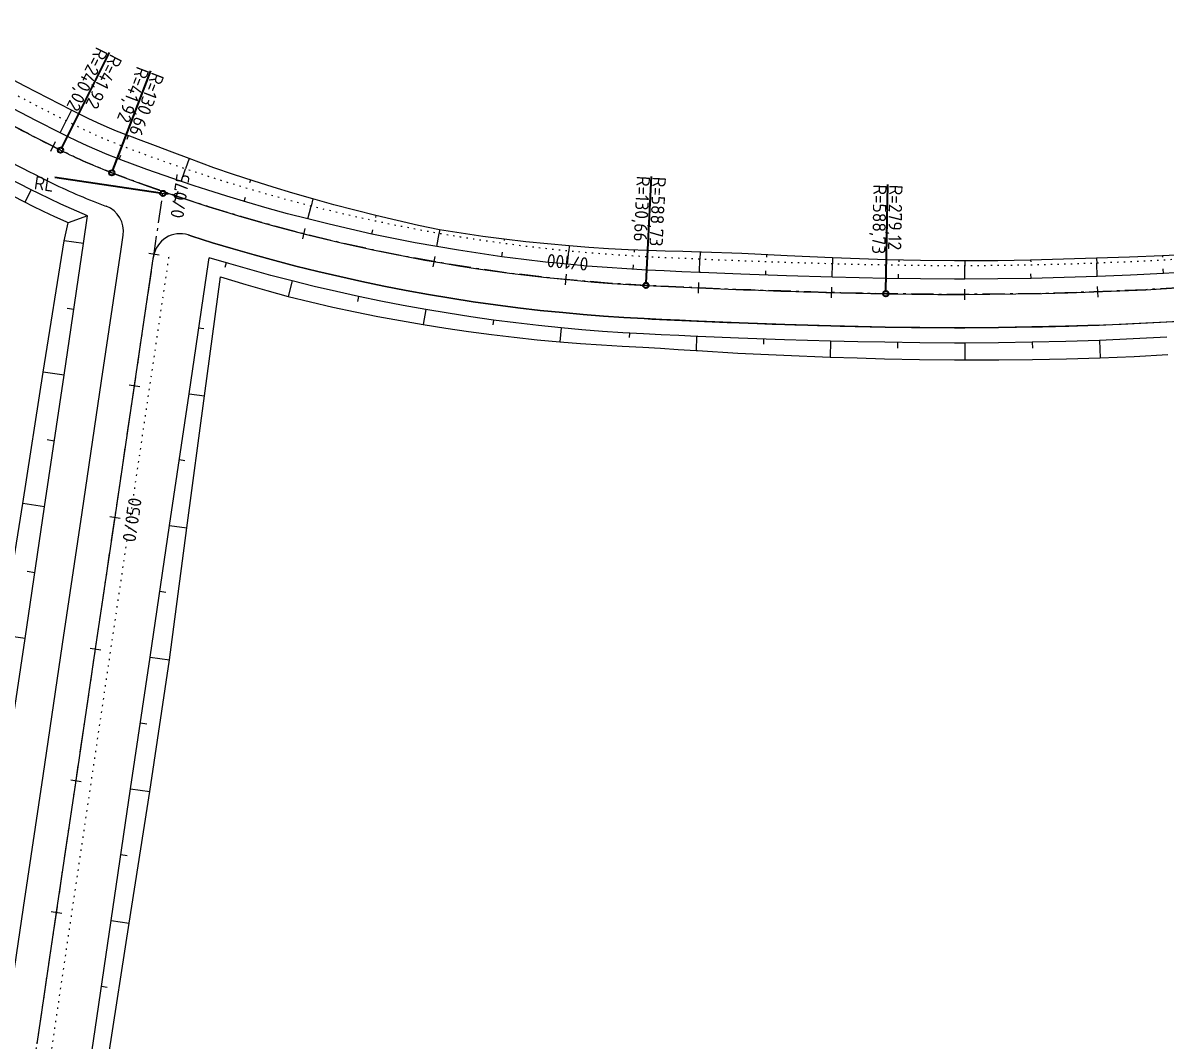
# Model space of a CAD drawing. Header units: metres. Extents: x 117388 to 123031, y 6148214 to 6150604.
# Drawn here: x 119645.3 to 119731.3, y 6148339.9 to 6148416.4 of the extents above; entities that cross this region are included whole.
import ezdxf
from ezdxf.enums import TextEntityAlignment as Align

# ---------------------------------------------------------------- set-up
doc = ezdxf.new("R2010")
doc.units = ezdxf.units.M
doc.header["$LTSCALE"] = 0.4
doc.linetypes.add('AA_DOT_2', pattern=[1.25, 0.25, -1])
doc.linetypes.add('BH90-VAGMITT', pattern=[6.7, 4.2, -1, 0.5, -1])
for name, color, linetype in [('02_dib', 1, 'AA_DOT_2'), ('05_MAGASIN2', 4, 'CONTINUOUS'), ('05_slänt', 4, 'CONTINUOUS'), ('05_stödremsa', 4, 'CONTINUOUS'), ('M-31-Centrumlinje', 1, 'BH90-VAGMITT'), ('M-312A', 3, 'CONTINUOUS'), ('M-32-Sektionering_markering', 3, 'CONTINUOUS'), ('M-32-Sektionering_text', 1, 'CONTINUOUS'), ('M-32-TP_text', 1, 'CONTINUOUS')]:
    doc.layers.add(name, color=color, linetype=linetype)
doc.layers.add('M-32-TP_markering', color=3, linetype='CONTINUOUS', lineweight=35)
doc.styles.add('ISO35', font='ISO3098', dxfattribs={"height": 3.5})
doc.styles.add('ISO50', font='ISO3098', dxfattribs={"height": 5})

msp = doc.modelspace()

# ---------------------------------------------------------------- linework, layer by layer
at = {"layer": '02_dib', "flags": 128}
for points in [[(119785.013, 6148406.667), (119775.222, 6148404.638), (119773.532, 6148404.287), (119771.843, 6148403.937), (119769.72, 6148403.506), (119767.594, 6148403.091), (119765.464, 6148402.693), (119763.022, 6148402.257), (119760.576, 6148401.844), (119758.126, 6148401.452), (119755.673, 6148401.082), (119753.217, 6148400.735), (119750.758, 6148400.409), (119748.296, 6148400.105), (119745.831, 6148399.824), (119744.243, 6148399.654), (119742.653, 6148399.493), (119740.42, 6148399.284), (119738.186, 6148399.092), (119735.95, 6148398.918), (119733.475, 6148398.747), (119730.999, 6148398.598), (119728.521, 6148398.472), (119726.043, 6148398.367), (119723.564, 6148398.285), (119721.084, 6148398.225), (119718.603, 6148398.187), (119716.122, 6148398.172), (119715.358, 6148398.171), (119712.798, 6148398.186), (119710.238, 6148398.224), (119708.211, 6148398.266), (119706.184, 6148398.316), (119702.763, 6148398.417), (119699.343, 6148398.537), (119696.327, 6148398.659), (119696.227, 6148398.664), (119694.91, 6148398.722), (119693.593, 6148398.784), (119692.276, 6148398.848), (119690.795, 6148398.931), (119689.316, 6148399.031), (119687.838, 6148399.148), (119686.361, 6148399.282), (119684.731, 6148399.45), (119683.103, 6148399.638), (119681.477, 6148399.848), (119679.854, 6148400.078), (119678.234, 6148400.329), (119676.617, 6148400.6), (119675.004, 6148400.892), (119673.395, 6148401.205), (119671.79, 6148401.538), (119670.189, 6148401.892), (119668.593, 6148402.266), (119667.002, 6148402.66), (119665.485, 6148403.056), (119663.973, 6148403.471), (119662.467, 6148403.904), (119660.965, 6148404.355), (119659.469, 6148404.825), (119658.52, 6148405.133), (119657.573, 6148405.449), (119656.286, 6148405.891), (119655.004, 6148406.347), (119653.727, 6148406.817), (119653.263, 6148406.991), (119652.798, 6148407.168), (119652.055, 6148407.461), (119651.318, 6148407.769), (119650.587, 6148408.091), (119649.863, 6148408.428), (119649.146, 6148408.78), (119648.589, 6148409.061), (119646.824, 6148409.963), (119645.067, 6148410.88), (119643.317, 6148411.812), (119641.576, 6148412.758), (119639.842, 6148413.719), (119638.009, 6148414.756), (119636.185, 6148415.808), (119634.971, 6148416.527), (119633.766, 6148417.26), (119632.57, 6148418.008), (119631.384, 6148418.772), (119630.215, 6148419.545), (119629.055, 6148420.333), (119627.906, 6148421.135), (119626.766, 6148421.951), (119625.637, 6148422.782), (119624.518, 6148423.626), (119623.41, 6148424.485), (119622.313, 6148425.357), (119621.227, 6148426.243), (119620.151, 6148427.142), (119619.087, 6148428.055), (119618.035, 6148428.98), (119616.994, 6148429.919), (119615.965, 6148430.871), (119614.948, 6148431.836), (119613.943, 6148432.813), (119612.95, 6148433.802), (119611.969, 6148434.804), (119611.001, 6148435.818), (119610.046, 6148436.844), (119609.104, 6148437.882), (119608.027, 6148439.101), (119606.968, 6148440.335), (119605.927, 6148441.584), (119604.904, 6148442.849), (119604.231, 6148443.706), (119603.571, 6148444.574), (119602.924, 6148445.452), (119602.18, 6148446.498), (119601.456, 6148447.557), (119600.751, 6148448.628), (119600.065, 6148449.712), (119599.398, 6148450.809), (119598.752, 6148451.917), (119598.26, 6148452.793), (119597.78, 6148453.676), (119597.187, 6148454.81), (119596.614, 6148455.954), (119596.062, 6148457.109), (119595.531, 6148458.274), (119595.021, 6148459.448), (119594.532, 6148460.63), (119594.065, 6148461.822), (119593.802, 6148462.521), (119593.39, 6148463.663), (119592.998, 6148464.811), (119592.626, 6148465.966), (119592.274, 6148467.127), (119591.941, 6148468.294), (119591.628, 6148469.466), (119591.335, 6148470.644), (119591.063, 6148471.826), (119590.81, 6148473.013), (119590.578, 6148474.204), (119590.366, 6148475.398), (119590.175, 6148476.597), (119590.004, 6148477.798), (119589.853, 6148479.002), (119589.723, 6148480.208), (119589.614, 6148481.416), (119589.525, 6148482.627), (119589.457, 6148483.838), (119589.409, 6148485.05), (119589.382, 6148486.263), (119589.376, 6148487.477), (119589.39, 6148488.69), (119589.426, 6148489.903), (119589.481, 6148491.115), (119589.558, 6148492.326), (119589.655, 6148493.535), (119589.773, 6148494.743), (119589.911, 6148495.948), (119590.07, 6148497.151), (119590.249, 6148498.351), (119590.449, 6148499.548), (119590.669, 6148500.741), (119590.905, 6148501.91), (119591.16, 6148503.075), (119591.435, 6148504.235), (119591.73, 6148505.39), (119592.044, 6148506.541), (119592.376, 6148507.685), (119592.754, 6148508.905), (119593.154, 6148510.117), (119593.628, 6148511.236), (119594.12, 6148512.345), (119594.631, 6148513.445), (119595.16, 6148514.534), (119595.708, 6148515.614), (119596.273, 6148516.682), (119596.855, 6148517.739), (119597.455, 6148518.785), (119597.932, 6148519.893), (119598.428, 6148520.993), (119598.943, 6148522.086), (119599.478, 6148523.172), (119600.032, 6148524.249), (119600.605, 6148525.317), (119601.197, 6148526.377), (119601.807, 6148527.428), (119602.509, 6148528.435), (119603.227, 6148529.429), (119603.963, 6148530.411), (119604.716, 6148531.38), (119605.485, 6148532.336), (119606.247, 6148533.251), (119607.024, 6148534.153), (119607.816, 6148535.042), (119608.638, 6148535.934), (119609.476, 6148536.812), (119610.328, 6148537.676), (119611.195, 6148538.525), (119612.076, 6148539.359), (119612.972, 6148540.178), (119613.881, 6148540.981), (119614.804, 6148541.769), (119615.74, 6148542.541), (119616.689, 6148543.297), (119617.65, 6148544.037), (119618.625, 6148544.76), (119619.611, 6148545.466), (119620.61, 6148546.156), (119621.619, 6148546.828), (119622.641, 6148547.484), (119623.677, 6148548.114), (119624.724, 6148548.727), (119625.781, 6148549.322), (119626.848, 6148549.899), (119627.925, 6148550.458), (119629.01, 6148550.998), (119630.105, 6148551.519), (119631.208, 6148552.022), (119632.257, 6148552.504), (119633.313, 6148552.97), (119634.378, 6148553.418), (119635.449, 6148553.85), (119636.1, 6148554.091), (119636.753, 6148554.327), (119640.343, 6148555.601), (119645.649, 6148557.485), (119649.767, 6148558.947), (119650.389, 6148559.168), (119650.955, 6148559.35), (119651.528, 6148559.514), (119652.105, 6148559.658), (119652.686, 6148559.782), (119653.271, 6148559.888), (119653.859, 6148559.973), (119654.449, 6148560.039), (119655.041, 6148560.085), (119655.633, 6148560.111), (119656.226, 6148560.118), (119656.819, 6148560.105), (119657.41, 6148560.072), (119658, 6148560.019), (119660.323, 6148559.627)], [(119646.132, 6148329.971), (119647.549, 6148339.54), (119649.013, 6148349.432), (119650.477, 6148359.324), (119651.942, 6148369.216), (119653.406, 6148379.109), (119654.871, 6148389.001), (119656.335, 6148398.893), (119656.335, 6148398.893)]]:
    msp.add_lwpolyline(points, dxfattribs=at)
at = {"layer": '05_MAGASIN2'}
for p, q in [((119649, 6148409.874), (119648.589, 6148409.061)), ((119648.137, 6148408.169), (119648.589, 6148409.061)), ((119653.265, 6148407.952), (119653.159, 6148407.672)), ((119652.589, 6148406.177), (119652.708, 6148406.489)), ((119657.841, 6148406.243), (119657.573, 6148405.449)), ((119657.253, 6148404.502), (119657.573, 6148405.449)), ((119662.452, 6148404.61), (119662.388, 6148404.395)), ((119645.969, 6148403.886), (119645.496, 6148402.951)), ((119661.977, 6148403.005), (119662.072, 6148403.325)), ((119666.756, 6148401.691), (119667.002, 6148402.66)), ((119667.139, 6148403.199), (119667.002, 6148402.66)), ((119671.877, 6148401.944), (119671.848, 6148401.809)), ((119671.581, 6148400.56), (119671.65, 6148400.886)), ((119676.664, 6148400.87), (119676.617, 6148400.6)), ((119649.905, 6148399.845), (119648.449, 6148400.061)), ((119676.445, 6148399.615), (119676.617, 6148400.6)), ((119681.521, 6148400.173), (119681.506, 6148400.065)), ((119681.343, 6148398.857), (119681.387, 6148399.187)), ((119686.265, 6148398.286), (119686.361, 6148399.282)), ((119686.398, 6148399.663), (119686.361, 6148399.282)), ((119691.291, 6148399.358), (119691.282, 6148399.207)), ((119696.25, 6148399.206), (119696.227, 6148398.664)), ((119660.616, 6148398.402), (119660.51, 6148398.043)), ((119696.184, 6148397.665), (119696.227, 6148398.664)), ((119701.224, 6148399.004), (119701.217, 6148398.826)), ((119706.158, 6148397.317), (119706.184, 6148398.316)), ((119706.196, 6148398.764), (119706.184, 6148398.316)), ((119711.168, 6148398.609), (119711.165, 6148398.475)), ((119716.122, 6148398.536), (119716.122, 6148398.172)), ((119721.076, 6148398.599), (119721.079, 6148398.474)), ((119726.028, 6148398.751), (119726.043, 6148398.367)), ((119726.08, 6148397.368), (119726.043, 6148398.367)), ((119730.981, 6148398.926), (119730.987, 6148398.816)), ((119691.206, 6148397.905), (119691.226, 6148398.238)), ((119701.17, 6148397.469), (119701.182, 6148397.803)), ((119711.145, 6148397.207), (119711.15, 6148397.541)), ((119716.124, 6148397.172), (119716.122, 6148398.172)), ((119721.103, 6148397.225), (119721.097, 6148397.559)), ((119731.054, 6148397.6), (119731.036, 6148397.933)), ((119665.571, 6148397.039), (119665.273, 6148395.869)), ((119670.575, 6148395.867), (119670.493, 6148395.482)), ((119649.173, 6148394.899), (119648.667, 6148394.974)), ((119675.62, 6148394.887), (119675.422, 6148393.752)), ((119680.699, 6148394.1), (119680.65, 6148393.735)), ((119658.571, 6148393.508), (119658.933, 6148393.454)), ((119685.804, 6148393.509), (119685.702, 6148392.455)), ((119690.928, 6148393.113), (119690.909, 6148392.78)), ((119695.976, 6148392.869), (119695.93, 6148391.809)), ((119701.003, 6148392.672), (119700.99, 6148392.291)), ((119706.031, 6148392.518), (119706, 6148391.31)), ((119711.068, 6148392.408), (119711.061, 6148391.995)), ((119716.133, 6148392.372), (119716.135, 6148391.113)), ((119721.198, 6148392.426), (119721.206, 6148391.995)), ((119726.261, 6148392.571), (119726.311, 6148391.246)), ((119648.441, 6148389.953), (119646.863, 6148390.186)), ((119657.838, 6148388.562), (119658.985, 6148388.392)), ((119647.709, 6148385.007), (119647.174, 6148385.086)), ((119657.106, 6148383.615), (119657.514, 6148383.555)), ((119646.976, 6148380.061), (119645.348, 6148380.302)), ((119656.374, 6148378.669), (119657.673, 6148378.477)), ((119646.244, 6148375.114), (119645.679, 6148375.198)), ((119655.642, 6148373.723), (119656.1, 6148373.655)), ((119645.512, 6148370.168), (119643.752, 6148370.429)), ((119654.91, 6148368.777), (119656.361, 6148368.562)), ((119654.177, 6148363.831), (119654.659, 6148363.76)), ((119653.445, 6148358.885), (119654.882, 6148358.672)), ((119652.713, 6148353.939), (119653.177, 6148353.87)), ((119651.981, 6148348.993), (119653.329, 6148348.793)), ((119651.248, 6148344.047), (119651.688, 6148343.982))]:
    msp.add_line(p, q, dxfattribs=at)
at = {"layer": '05_slänt'}
msp.add_line((119650.212, 6148401.917), (119648.741, 6148401.409), dxfattribs=at)
at = {"layer": '05_slänt', "flags": 128}
for points in [[(119733.456, 6148399.046), (119730.981, 6148398.926), (119728.505, 6148398.827), (119726.028, 6148398.751), (119723.553, 6148398.664), (119721.076, 6148398.599), (119718.599, 6148398.557), (119716.122, 6148398.536), (119715.359, 6148398.54), (119712.802, 6148398.575), (119710.246, 6148398.633), (119708.221, 6148398.695), (119706.196, 6148398.764), (119702.78, 6148398.924), (119699.365, 6148399.105), (119696.35, 6148399.202), (119696.25, 6148399.206), (119694.933, 6148399.241), (119693.616, 6148399.278), (119692.299, 6148399.319), (119690.823, 6148399.379), (119689.347, 6148399.457), (119687.872, 6148399.551), (119686.398, 6148399.663), (119684.77, 6148399.812), (119683.145, 6148399.982), (119681.521, 6148400.173), (119679.899, 6148400.385), (119678.28, 6148400.617), (119676.664, 6148400.87), (119675.063, 6148401.208), (119673.468, 6148401.566), (119671.877, 6148401.944), (119670.292, 6148402.342), (119668.713, 6148402.76), (119667.139, 6148403.199), (119665.639, 6148403.629), (119664.144, 6148404.078), (119662.655, 6148404.545), (119661.173, 6148405.029), (119659.696, 6148405.532), (119658.767, 6148405.884), (119657.841, 6148406.243), (119656.57, 6148406.703), (119655.304, 6148407.176), (119654.044, 6148407.663), (119653.581, 6148407.834), (119653.119, 6148408.007), (119652.393, 6148408.294), (119651.674, 6148408.597), (119650.96, 6148408.913), (119650.253, 6148409.244), (119649.553, 6148409.589), (119649, 6148409.874), (119647.239, 6148410.766), (119645.484, 6148411.673), (119643.738, 6148412.594)], [(119643.752, 6148370.429), (119645.348, 6148380.302), (119646.863, 6148390.186), (119648.449, 6148400.061), (119648.741, 6148401.409), (119648.611, 6148401.464), (119647.756, 6148401.845), (119646.908, 6148402.243), (119646.068, 6148402.658), (119645.496, 6148402.951), (119643.686, 6148403.89)], [(119651.804, 6148338.91), (119653.329, 6148348.793), (119654.882, 6148358.672), (119656.361, 6148368.562), (119657.673, 6148378.477), (119658.985, 6148388.392), (119660.2, 6148397.353), (119662.094, 6148396.775), (119663.681, 6148396.312), (119665.273, 6148395.869), (119666.953, 6148395.462), (119668.638, 6148395.077), (119670.328, 6148394.713), (119672.022, 6148394.371), (119673.72, 6148394.051), (119675.422, 6148393.752), (119677.129, 6148393.481), (119678.838, 6148393.232), (119680.551, 6148393.005), (119682.266, 6148392.8), (119683.983, 6148392.616), (119685.702, 6148392.455), (119687.259, 6148392.332), (119688.817, 6148392.227), (119690.376, 6148392.14), (119691.936, 6148392.071), (119693.267, 6148391.981), (119694.598, 6148391.894), (119695.93, 6148391.809), (119696.03, 6148391.802), (119699.08, 6148391.621), (119702.539, 6148391.455), (119706, 6148391.31), (119708.051, 6148391.247), (119710.102, 6148391.192), (119712.726, 6148391.141), (119715.352, 6148391.115), (119716.135, 6148391.113), (119718.679, 6148391.112), (119721.223, 6148391.134), (119723.767, 6148391.179), (119726.311, 6148391.246), (119728.853, 6148391.369), (119731.393, 6148391.514)]]:
    msp.add_lwpolyline(points, dxfattribs=at)
at = {"layer": '05_stödremsa', "flags": 128}
for points in [[(119733.54, 6148397.749), (119731.054, 6148397.6), (119728.568, 6148397.473), (119726.08, 6148397.368), (119723.592, 6148397.286), (119721.103, 6148397.225), (119718.614, 6148397.187), (119716.123, 6148397.172), (119715.359, 6148397.171), (119712.788, 6148397.186), (119710.217, 6148397.224), (119708.188, 6148397.267), (119706.159, 6148397.317), (119702.731, 6148397.417), (119699.305, 6148397.537), (119696.282, 6148397.66), (119696.184, 6148397.665), (119694.864, 6148397.723), (119693.545, 6148397.785), (119692.228, 6148397.849), (119690.734, 6148397.933), (119689.243, 6148398.034), (119687.753, 6148398.151), (119686.266, 6148398.286), (119684.622, 6148398.456), (119682.981, 6148398.646), (119681.343, 6148398.857), (119679.707, 6148399.089), (119678.074, 6148399.342), (119676.445, 6148399.615), (119674.82, 6148399.91), (119673.198, 6148400.225), (119671.581, 6148400.56), (119669.967, 6148400.917), (119668.359, 6148401.294), (119666.755, 6148401.691), (119665.227, 6148402.09), (119663.703, 6148402.508), (119662.185, 6148402.944), (119660.672, 6148403.399), (119659.163, 6148403.873), (119658.207, 6148404.183), (119657.254, 6148404.501), (119655.956, 6148404.947), (119654.664, 6148405.407), (119653.376, 6148405.881), (119652.909, 6148406.056), (119652.445, 6148406.233), (119651.679, 6148406.534), (119650.924, 6148406.85), (119650.174, 6148407.18), (119649.432, 6148407.526), (119648.693, 6148407.888), (119648.138, 6148408.168), (119646.365, 6148409.075), (119644.6, 6148409.996)], [(119644.048, 6148360.276), (119645.512, 6148370.168), (119646.976, 6148380.061), (119648.441, 6148389.953), (119649.905, 6148399.845), (119650.212, 6148401.917), (119648.192, 6148402.809), (119647.363, 6148403.195), (119646.545, 6148403.596), (119645.968, 6148403.887), (119644.162, 6148404.81)], [(119649.784, 6148334.154), (119650.516, 6148339.101), (119651.981, 6148348.993), (119653.445, 6148358.885), (119654.91, 6148368.777), (119656.374, 6148378.669), (119657.838, 6148388.562), (119659.303, 6148398.454), (119659.352, 6148398.784)], [(119731.321, 6148392.807), (119728.792, 6148392.678), (119726.261, 6148392.571), (119723.73, 6148392.487), (119721.198, 6148392.426), (119718.665, 6148392.388), (119716.134, 6148392.372), (119715.351, 6148392.371), (119712.739, 6148392.386), (119710.127, 6148392.425), (119708.078, 6148392.468), (119706.031, 6148392.518), (119702.577, 6148392.62), (119699.123, 6148392.741), (119696.077, 6148392.865), (119695.975, 6148392.869), (119694.646, 6148392.928), (119693.315, 6148392.99), (119691.983, 6148393.056), (119690.438, 6148393.142), (119688.892, 6148393.246), (119687.347, 6148393.369), (119685.804, 6148393.509), (119684.1, 6148393.684), (119682.398, 6148393.881), (119680.699, 6148394.1), (119679.003, 6148394.341), (119677.31, 6148394.603), (119675.62, 6148394.887), (119673.934, 6148395.192), (119672.253, 6148395.519), (119670.575, 6148395.867), (119668.902, 6148396.236), (119667.234, 6148396.627), (119665.571, 6148397.039), (119663.986, 6148397.453), (119662.406, 6148397.887), (119660.831, 6148398.339), (119659.352, 6148398.784)]]:
    msp.add_lwpolyline(points, dxfattribs=at)
at = {"layer": 'M-31-Centrumlinje', "flags": 128}
for points in [[(119785.45, 6148404.562), (119772.28, 6148401.832, -0.056021), (119710.195, 6148396.074, -0.00766), (119692.168, 6148396.701, -0.078968), (119652.033, 6148405.159, -0.025161), (119648.176, 6148406.861, -0.015497), (119635.1, 6148413.952, -0.092729), (119603.22, 6148441.512, -0.515115), (119636.032, 6148556.352), (119649.669, 6148561.194, -0.142562), (119660.828, 6148561.841), (119678.867, 6148557.707, 0.17483), (119685.603, 6148558.526), (119694.284, 6148562.903)], [(119508.401, 6148475.963, 0.062566), (119512.591, 6148451.388, 0.170779), (119583.187, 6148354.999, 0.117292), (119671.748, 6148320.971, 0.059864), (119749.286, 6148319.905, 0.019213), (119782.737, 6148324.765), (119827.535, 6148333.041)]]:
    msp.add_lwpolyline(points, format="xyb", dxfattribs=at)
msp.add_lwpolyline([(119644.947, 6148329.816), (119655.871, 6148403.61)], dxfattribs=at)
at = {"layer": 'M-312A'}
for p, q in [((119652.724, 6148399.428), (119652.88, 6148400.482)), ((119657.767, 6148400.488), (119658.05, 6148400.397)), ((119658.05, 6148400.397), (119657.767, 6148400.488)), ((119658.05, 6148400.397), (119659.6, 6148399.91)), ((119659.6, 6148399.91), (119658.05, 6148400.397)), ((119651.26, 6148389.535), (119652.724, 6148399.428)), ((119659.6, 6148399.91), (119661.155, 6148399.442)), ((119661.155, 6148399.442), (119659.6, 6148399.91)), ((119661.155, 6148399.442), (119662.717, 6148398.994)), ((119662.717, 6148398.994), (119661.155, 6148399.442)), ((119653.733, 6148389.169), (119655.171, 6148398.879)), ((119655.171, 6148398.879), (119655.171, 6148398.879)), ((119662.717, 6148398.994), (119664.283, 6148398.564)), ((119664.283, 6148398.564), (119662.717, 6148398.994)), ((119664.283, 6148398.564), (119665.855, 6148398.154)), ((119665.855, 6148398.154), (119664.283, 6148398.564)), ((119665.855, 6148398.154), (119667.504, 6148397.745)), ((119667.504, 6148397.745), (119665.855, 6148398.154)), ((119667.504, 6148397.745), (119669.157, 6148397.358)), ((119669.157, 6148397.358), (119667.504, 6148397.745)), ((119669.157, 6148397.358), (119670.816, 6148396.991)), ((119670.816, 6148396.991), (119669.157, 6148397.358)), ((119670.816, 6148396.991), (119672.479, 6148396.646)), ((119672.479, 6148396.646), (119670.816, 6148396.991)), ((119672.479, 6148396.646), (119674.146, 6148396.322)), ((119674.146, 6148396.322), (119672.479, 6148396.646)), ((119674.146, 6148396.322), (119675.818, 6148396.02)), ((119675.818, 6148396.02), (119674.146, 6148396.322)), ((119675.818, 6148396.02), (119677.493, 6148395.738)), ((119677.493, 6148395.738), (119675.818, 6148396.02)), ((119677.493, 6148395.738), (119679.171, 6148395.478)), ((119679.171, 6148395.478), (119677.493, 6148395.738)), ((119679.171, 6148395.478), (119680.853, 6148395.24)), ((119680.853, 6148395.24), (119679.171, 6148395.478)), ((119680.853, 6148395.24), (119682.538, 6148395.023)), ((119682.538, 6148395.023), (119680.853, 6148395.24)), ((119682.538, 6148395.023), (119684.225, 6148394.827)), ((119684.225, 6148394.827), (119682.538, 6148395.023)), ((119684.225, 6148394.827), (119685.915, 6148394.653)), ((119685.915, 6148394.653), (119684.225, 6148394.827)), ((119685.915, 6148394.653), (119687.445, 6148394.514)), ((119687.445, 6148394.514), (119685.915, 6148394.653)), ((119687.445, 6148394.514), (119688.976, 6148394.393)), ((119688.976, 6148394.393), (119687.445, 6148394.514)), ((119688.976, 6148394.393), (119690.509, 6148394.29)), ((119690.509, 6148394.29), (119688.976, 6148394.393)), ((119690.509, 6148394.29), (119692.043, 6148394.204)), ((119692.043, 6148394.204), (119690.509, 6148394.29)), ((119692.043, 6148394.204), (119693.37, 6148394.139)), ((119693.37, 6148394.139), (119692.043, 6148394.204)), ((119693.37, 6148394.139), (119694.698, 6148394.077)), ((119694.698, 6148394.077), (119693.37, 6148394.139)), ((119694.698, 6148394.077), (119696.025, 6148394.018)), ((119696.025, 6148394.018), (119694.698, 6148394.077)), ((119696.126, 6148394.014), (119696.025, 6148394.018)), ((119696.025, 6148394.018), (119696.126, 6148394.014)), ((119696.126, 6148394.014), (119699.166, 6148393.89)), ((119699.166, 6148393.89), (119696.126, 6148394.014)), ((119731.257, 6148393.956), (119733.775, 6148394.107)), ((119699.166, 6148393.89), (119702.614, 6148393.769)), ((119702.614, 6148393.769), (119699.166, 6148393.89)), ((119702.614, 6148393.769), (119706.062, 6148393.668)), ((119706.062, 6148393.668), (119702.614, 6148393.769)), ((119706.062, 6148393.668), (119708.105, 6148393.618)), ((119708.105, 6148393.618), (119706.062, 6148393.668)), ((119708.105, 6148393.618), (119710.148, 6148393.574)), ((119710.148, 6148393.574), (119708.105, 6148393.618)), ((119710.148, 6148393.574), (119712.751, 6148393.536)), ((119712.751, 6148393.536), (119710.148, 6148393.574)), ((119712.751, 6148393.536), (119715.354, 6148393.521)), ((119715.354, 6148393.521), (119712.751, 6148393.536)), ((119715.354, 6148393.521), (119716.131, 6148393.522)), ((119716.131, 6148393.522), (119715.354, 6148393.521)), ((119716.131, 6148393.522), (119718.653, 6148393.538)), ((119718.653, 6148393.538), (119716.131, 6148393.522)), ((119718.653, 6148393.538), (119721.175, 6148393.576)), ((119721.175, 6148393.576), (119718.653, 6148393.538)), ((119721.175, 6148393.576), (119723.697, 6148393.637)), ((119723.697, 6148393.637), (119721.175, 6148393.576)), ((119723.697, 6148393.637), (119726.218, 6148393.721)), ((119726.218, 6148393.721), (119723.697, 6148393.637)), ((119726.218, 6148393.721), (119728.738, 6148393.827)), ((119728.738, 6148393.827), (119731.257, 6148393.956)), ((119649.796, 6148379.643), (119651.26, 6148389.535)), ((119649.796, 6148379.643), (119651.26, 6148389.535)), ((119652.269, 6148379.277), (119653.733, 6148389.169)), ((119648.331, 6148369.751), (119649.796, 6148379.643)), ((119648.331, 6148369.751), (119649.796, 6148379.643)), ((119650.804, 6148369.385), (119652.269, 6148379.277)), ((119646.867, 6148359.859), (119648.331, 6148369.751)), ((119646.867, 6148359.859), (119648.331, 6148369.751)), ((119649.34, 6148359.493), (119650.804, 6148369.385)), ((119645.402, 6148349.967), (119646.867, 6148359.859)), ((119645.402, 6148349.967), (119646.867, 6148359.859)), ((119647.875, 6148349.6), (119649.34, 6148359.493)), ((119643.938, 6148340.074), (119645.402, 6148349.967)), ((119643.938, 6148340.074), (119645.402, 6148349.967)), ((119646.411, 6148339.708), (119647.875, 6148349.6))]:
    msp.add_line(p, q, dxfattribs=at)
for centre, radius, start, end in [((119756.005, 6148621.295), 240.018, 239.75291, 243.30423), ((119756.005, 6148621.295), 242.518, 239.75291, 243.30423), ((119667.007, 6148444.309), 41.916, 243.30424, 249.06949), ((119698.71, 6148527.199), 130.662, 249.06949, 267.13025), ((119667.007, 6148444.309), 44.416, 243.30424, 249.06949), ((119698.71, 6148527.199), 133.162, 249.06949, 249.28576), ((119650.902, 6148400.774), 2, 351.57925, 69.28576), ((119715.623, 6148675.138), 279.117, 268.88583, 281.7116), ((119657.149, 6148398.586), 2, 71.99877, 171.57925), ((119715.623, 6148675.138), 281.617, 268.88583, 281.7116), ((119721.643, 6148984.693), 588.731, 267.130255, 268.885827), ((119721.643, 6148984.693), 591.231, 267.130255, 268.885827)]:
    msp.add_arc(centre, radius, start, end, dxfattribs=at)
at = {"layer": 'M-32-Sektionering_markering'}
for p, q in [((119647.437, 6148406.786), (119647.798, 6148407.5)), ((119655.475, 6148403.669), (119656.267, 6148403.552)), ((119656.757, 6148403.033), (119657.013, 6148403.791)), ((119666.373, 6148400.189), (119666.571, 6148400.964)), ((119654.802, 6148399.12), (119655.593, 6148399.003)), ((119676.179, 6148398.088), (119676.316, 6148398.876)), ((119686.116, 6148396.744), (119686.193, 6148397.54)), ((119696.117, 6148396.116), (119696.151, 6148396.915)), ((119706.117, 6148395.767), (119706.138, 6148396.567)), ((119726.139, 6148395.819), (119726.109, 6148396.619)), ((119716.127, 6148395.622), (119716.126, 6148396.422)), ((119653.337, 6148389.228), (119654.129, 6148389.111)), ((119651.873, 6148379.336), (119652.664, 6148379.218)), ((119650.409, 6148369.443), (119651.2, 6148369.326)), ((119648.944, 6148359.551), (119649.736, 6148359.434)), ((119647.48, 6148349.659), (119648.271, 6148349.542))]:
    msp.add_line(p, q, dxfattribs=at)
at = {"layer": 'M-32-Sektionering_text'}
for p, q in [((119655.475, 6148403.669), (119656.267, 6148403.552)), ((119686.116, 6148396.744), (119686.193, 6148397.54)), ((119651.873, 6148379.336), (119652.664, 6148379.218))]:
    msp.add_line(p, q, dxfattribs=at)
at = {"layer": 'M-32-TP_markering'}
for p, q in [((119648.266, 6148407.04), (119651.86, 6148414.187)), ((119652.104, 6148405.346), (119654.962, 6148412.818)), ((119655.673, 6148403.64), (119647.759, 6148404.811)), ((119692.178, 6148396.901), (119692.579, 6148404.891)), ((119710.199, 6148396.274), (119710.355, 6148404.272))]:
    msp.add_line(p, q, dxfattribs=at)
for centre in [(119648.176, 6148406.861), (119652.033, 6148405.159), (119655.871, 6148403.61), (119692.168, 6148396.701), (119710.195, 6148396.074)]:
    msp.add_circle(centre, 0.2, dxfattribs=at)

# ---------------------------------------------------------------- texts
at = {"layer": 'M-32-Sektionering_text', "style": 'ISO50'}
for s, rotation, p in [('0/075', 81.57925, (119656.662, 6148403.493)), ('0/100', 174.48615, (119686.232, 6148397.938)), ('0/050', 81.57925, (119653.06, 6148379.16))]:
    msp.add_text(s, height=1, rotation=rotation, dxfattribs=at).set_placement(p, align=Align.TOP_CENTER)
at = {"layer": 'M-32-TP_text', "style": 'ISO35'}
for s, rotation, p in [('R=240,02', 243.30424, (119651.77, 6148414.232)), ('R=41,92', 249.06949, (119654.869, 6148412.854)), ('R=130,66', 267.13025, (119692.479, 6148404.896)), ('R=588,73', 268.88583, (119710.255, 6148404.274))]:
    msp.add_text(s, height=1, rotation=rotation, dxfattribs=at).set_placement(p, align=Align.TOP_LEFT)
for s, rotation, p in [('R=41,92', 243.30424, (119651.949, 6148414.142)), ('R=130,66', 249.06949, (119655.055, 6148412.782)), ('R=588,73', 267.13025, (119692.678, 6148404.886)), ('R=279,12', 268.88583, (119710.455, 6148404.271))]:
    msp.add_text(s, height=1, rotation=rotation, dxfattribs=at).set_placement(p)
msp.add_text('RL', height=1, rotation=351.57925, dxfattribs=at).set_placement((119647.745, 6148404.712), align=Align.TOP_RIGHT)

doc.saveas('drawing.dxf')
